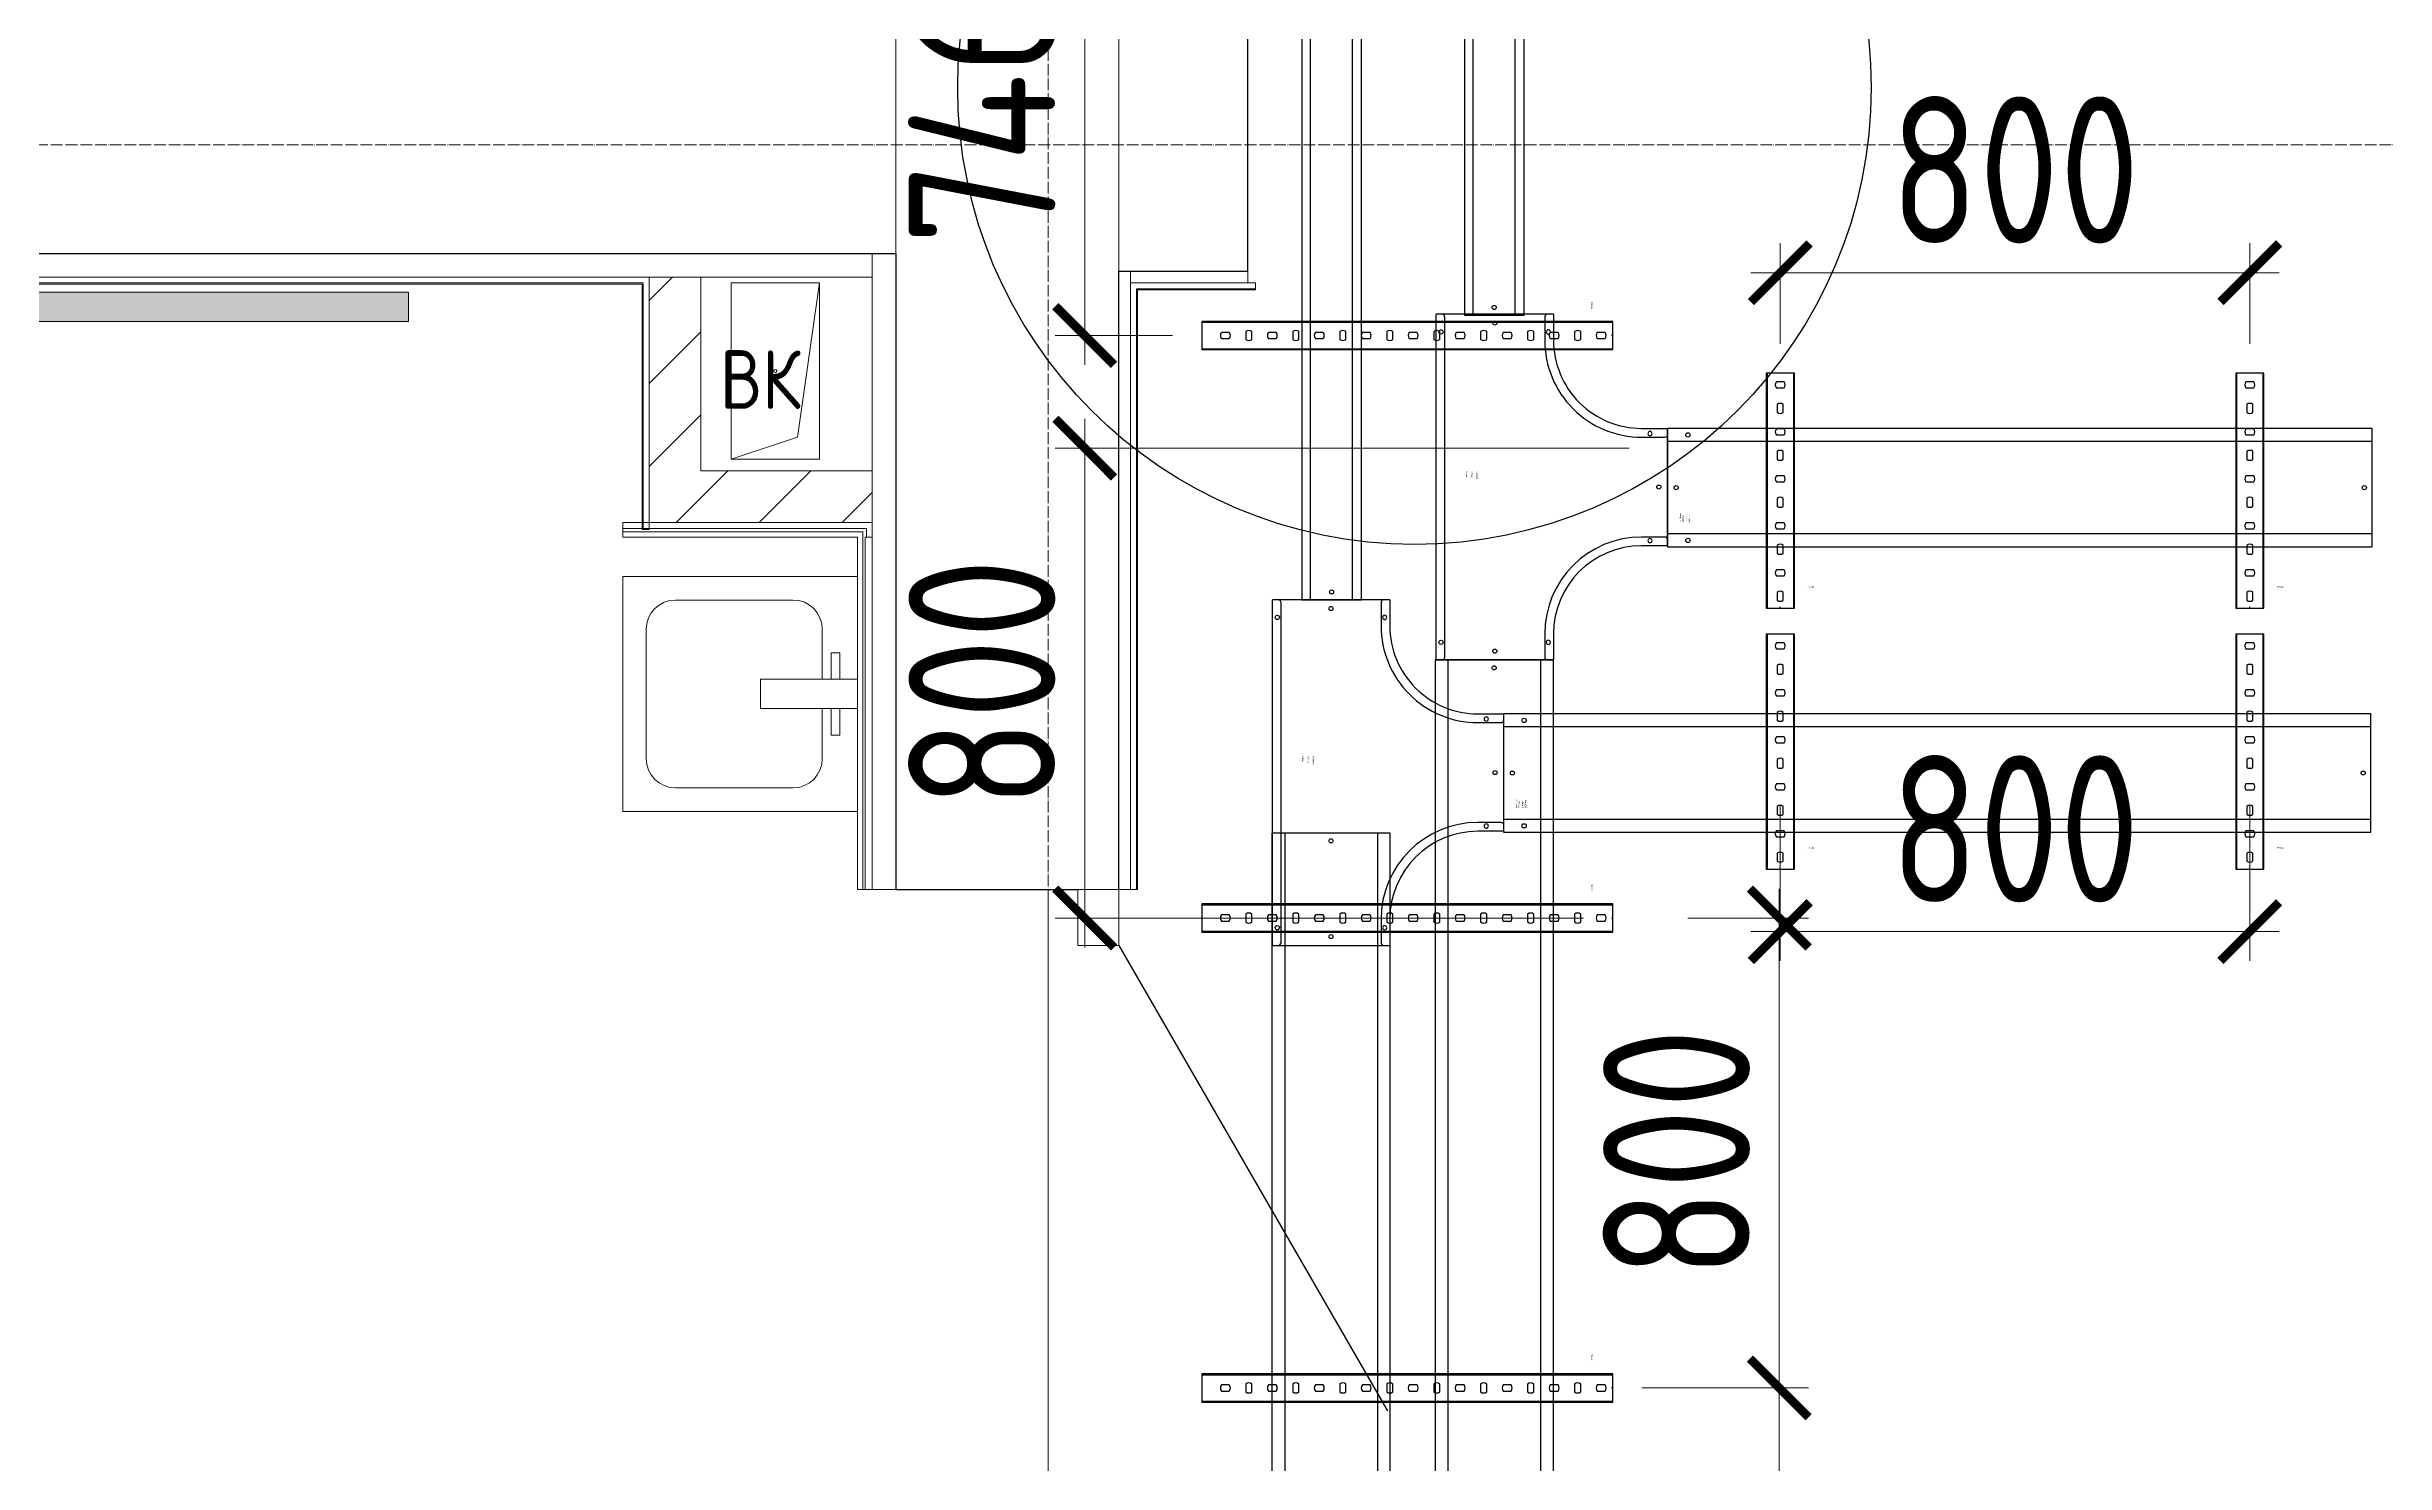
# Model space of a CAD drawing. Header units: millimetres. Extents: x -42533 to 645315, y 3457 to 82611.
# Drawn here: x 278841 to 282823, y 44476 to 46887 of the extents above; entities that cross this region are included whole.
import ezdxf
from ezdxf.enums import TextEntityAlignment as Align

# ---------------------------------------------------------------- set-up
doc = ezdxf.new("R2018")
doc.units = ezdxf.units.MM
doc.linetypes.add('ADSK_Линия сетки', pattern=[25, 20, -2.5, 0, -2.5])
for name, color, linetype in [('00_00_потолок_Панели из стали', 7, 'Continuous'), ('ЭОМ_Лотки авар.', 1, 'Continuous'), ('ЭОМ_Лотки рабочие', 5, 'Continuous')]:
    doc.layers.add(name, color=color, linetype=linetype)
for name, color, linetype, lineweight in [('Аннотация', 7, 'Continuous', 18), ('Двери', 7, 'Continuous', 9), ('Обобщенные модели', 7, 'Continuous', 18), ('Оси', 253, 'Continuous', 9), ('Перекрытие', 7, 'Continuous', 18), ('Сантехника', 7, 'Continuous', 18), ('Стены внутренние', 7, 'Continuous', 18), ('Стены наружные', 7, 'Continuous', 18), ('Стены несущие', 7, 'Continuous', 30), ('Стены отделка', 7, 'Continuous', 30), ('Стены штриховка', 7, 'Continuous', 9), ('ШТРИХОВКА', 252, 'Continuous', 15)]:
    doc.layers.add(name, color=color, linetype=linetype, lineweight=lineweight)
doc.styles.add('GOST Common_4', font='GOST_Common.ttf', dxfattribs={"width": 0.9, "height": 200})
doc.styles.get("Standard").update_dxf_attribs({"font": 'arial.ttf'})
doc.styles.add('М2', font='isocpeur.ttf', dxfattribs={"width": 0.8})
doc.dimstyles.new('М2-100', dxfattribs={"dimtxt": 250, "dimasz": 100, "dimexe": 50, "dimexo": 50, "dimgap": 50, "dimtad": 1, "dimdec": 0, "dimzin": 1, "dimtxsty": 'М2', "dimblk": 'ARCHTICK', "dimcen": 2.5, "dimdle": 50, "dimclre": 256, "dimclrt": 256, "dimadec": 0, "dimazin": 0, "dimtfac": 1, "dimtdec": 0, "dimtix": 1, "dimtmove": 1, "dimatfit": 3, "dimldrblk": 'NONE', "dimfxl": 1, "dimtolj": 1, "dimlwd": 9, "dimlwe": 9, "dimarcsym": 1})
pattern_1 = [(45, (507.34, 158.9), (-70.7107, 70.7107), [])]

# ---------------------------------------------------------------- blocks, each defined once
blk = doc.blocks.new('ТХ 3 этаж')
at = {"lineweight": 0}
h = blk.add_hatch(color=8, dxfattribs=at)
h.dxf.hatch_style = 1
h.paths.add_polyline_path([(6428.6, 20034.6), (6428.6, 19984.6), (5228.6, 19984.6), (5228.6, 20034.6)])
at = {"color": 8, "lineweight": 0}
blk.add_lwpolyline([(6428.6, 20034.6), (6428.6, 19984.6), (5228.6, 19984.6), (5228.6, 20034.6), (6428.6, 20034.6)], dxfattribs=at)
blk = doc.blocks.new('План 3 этажа')
at = {"layer": 'Стены внутренние', "lineweight": 9}
h = blk.add_hatch(dxfattribs=at)
h.set_pattern_fill('FP_4', color=8, style=0, pattern_type=2)
h.set_pattern_definition(pattern_1)
h.paths.add_polyline_path([(-84.657, 19849.037), (-84.657, 20179.037), (-172.657, 20179.037), (-172.657, 19849.037)])
h = blk.add_hatch(dxfattribs=at)
h.set_pattern_fill('FP_4', color=8, style=0, pattern_type=2)
h.set_pattern_definition(pattern_1)
h.paths.add_polyline_path([(-32.657, 19761.037), (207.343, 19761.037), (207.343, 19849.037), (-172.657, 19849.037), (-172.657, 19761.037), (-64.29, 19761.037)])
at = {"layer": 'Двери', "color": 8}
for p, q in [((627.343, 19135.902), (557.343, 19135.902)), ((557.343, 19135.902), (557.343, 19040.902)), ((627.343, 19040.902), (627.343, 19135.902)), ((557.343, 19040.902), (627.343, 19040.902))]:
    blk.add_line(p, q, dxfattribs=at)
at = {"layer": 'Двери', "color": 8, "lineweight": 30}
blk.add_line((627.343, 19040.902), (1084.843, 18248.489), dxfattribs=at)
at = {"layer": 'Обобщенные модели', "color": 8}
for p, q in [((-32.657, 19869.037), (-32.657, 20169.037)), ((-32.657, 20169.037), (117.343, 20169.037)), ((117.343, 20169.037), (-32.657, 20169.037)), ((-32.657, 20169.037), (-32.657, 19869.037)), ((117.343, 20169.037), (79.843, 19906.537)), ((117.343, 20169.037), (117.343, 19869.037)), ((117.343, 19869.037), (117.343, 20169.037)), ((79.843, 19906.537), (-32.657, 19869.037)), ((117.343, 19869.037), (-32.657, 19869.037)), ((-32.657, 19869.037), (117.343, 19869.037))]:
    blk.add_line(p, q, dxfattribs=at)
for start, end in [(0, 180), (120, 180), (180, 0), (240, 345), (15, 90)]:
    blk.add_arc((42.343, 20019.037), 2.5, start, end, dxfattribs=at)
at = {"layer": 'Оси', "color": 8, "linetype": 'ADSK_Линия сетки'}
for p, q in [((506.908, -3523.688), (506.908, 43515.246)), ((-10051.774, 20403.902), (56512.196, 20403.902))]:
    blk.add_line(p, q, dxfattribs=at)
at = {"layer": 'Перекрытие', "color": 8}
blk.add_line((506.908, 17735.902), (506.908, 19135.902), dxfattribs=at)
at = {"layer": 'Сантехника', "color": 8}
for p, q in [((182.343, 19669.037), (-217.657, 19669.037)), ((-217.657, 19669.037), (-217.657, 19269.037)), ((-217.657, 19669.037), (182.343, 19669.037)), ((-217.657, 19269.037), (-217.657, 19669.037)), ((-127.658, 19629.037), (72.343, 19629.037)), ((-177.658, 19359.038), (-177.658, 19579.037)), ((122.343, 19579.037), (122.343, 19494.037)), ((137.343, 19539.037), (152.343, 19539.037)), ((137.343, 19494.037), (137.343, 19539.037)), ((152.343, 19539.037), (152.343, 19494.037)), ((182.343, 19494.037), (17.33, 19494.037)), ((17.33, 19494.037), (17.33, 19444.037)), ((17.33, 19444.037), (182.343, 19444.037)), ((122.343, 19444.037), (122.343, 19359.038)), ((137.343, 19444.037), (137.343, 19399.037)), ((152.343, 19399.037), (152.343, 19444.037)), ((137.343, 19399.037), (152.343, 19399.037)), ((72.343, 19309.038), (-127.658, 19309.038)), ((-217.657, 19269.037), (182.343, 19269.037)), ((182.343, 19269.037), (-217.657, 19269.037))]:
    blk.add_line(p, q, dxfattribs=at)
for centre, start, end in [((-127.658, 19579.037), 90, 180), ((72.343, 19579.037), 0, 90), ((-127.658, 19359.038), 180, 270), ((72.343, 19359.038), 270, 0)]:
    blk.add_arc(centre, 50, start, end, dxfattribs=at)
at = {"layer": 'Стены наружные', "color": 8}
blk.add_line((207.343, 19136.037), (207.343, 19736.037), dxfattribs=at)
at = {"layer": 'Стены несущие', "color": 8}
for p, q in [((847.09, 20189.037), (847.09, 20699.037)), ((-5829.236, 20219.037), (247.343, 20219.037)), ((247.343, 20219.037), (247.343, 19135.902)), ((627.343, 20189.037), (847.09, 20189.037)), ((627.343, 19135.902), (627.343, 20189.037)), ((247.343, 19135.902), (557.343, 19135.902))]:
    blk.add_line(p, q, dxfattribs=at)
at = {"layer": 'Стены отделка', "color": 8, "lineweight": 9}
for p, q in [((207.343, 20219.037), (207.343, 19751.037)), ((207.343, 20179.037), (-5590.44, 20179.037)), ((-5578.44, 20167.037), (-184.657, 20167.037)), ((-184.657, 20167.037), (-184.657, 19749.037)), ((-172.657, 19749.037), (-172.657, 20179.037)), ((-84.657, 19849.037), (-84.657, 20179.037)), ((647.343, 20189.037), (647.343, 20189.037)), ((847.09, 20189.037), (647.343, 20189.037)), ((647.343, 20189.037), (647.343, 19135.902)), ((859.884, 20169.037), (647.343, 20169.037)), ((659.343, 19135.902), (659.343, 20157.037)), ((659.343, 20157.037), (859.884, 20157.037)), ((847.09, 20169.037), (847.09, 20189.037)), ((859.884, 20157.037), (859.884, 20169.037)), ((207.343, 19849.037), (-84.657, 19849.037)), ((207.343, 19761.037), (-217.657, 19761.037)), ((-217.657, 19761.037), (-217.657, 19736.037)), ((-217.657, 19736.037), (182.343, 19736.037)), ((-184.657, 19749.037), (-172.657, 19749.037)), ((182.343, 19736.037), (182.343, 19136.037)), ((195.343, 19736.037), (195.343, 19135.902)), ((182.343, 19136.037), (207.343, 19136.037)), ((195.343, 19135.902), (247.343, 19135.902)), ((627.343, 19135.902), (659.343, 19135.902))]:
    blk.add_line(p, q, dxfattribs=at)
at = {"layer": 'Стены штриховка', "color": 8}
for p, q in [((247.343, 20219.037), (247.343, 20729.037)), ((627.343, 20699.037), (627.343, 20189.037)), ((-5580.44, 20169.037), (-182.657, 20169.037)), ((-182.657, 20169.037), (-182.657, 19749.037)), ((657.343, 19135.902), (657.343, 20159.037)), ((657.343, 20159.037), (859.884, 20159.037)), ((-217.657, 19751.037), (197.343, 19751.037)), ((-217.657, 19745.037), (191.343, 19745.037)), ((191.343, 19745.037), (191.343, 19136.037)), ((207.343, 19736.037), (195.343, 19736.037)), ((197.343, 19751.037), (197.343, 19736.037)), ((207.343, 19135.902), (207.343, 19751.037))]:
    blk.add_line(p, q, dxfattribs=at)
at = {"layer": 'ЭОМ_Лотки рабочие'}
blk.add_blockref('ТХ 3 этаж', (-7010.895, 118.542), dxfattribs=at)
at = {"layer": 'Аннотация', "color": 8, "lineweight": 9, "insert": (-52.119, 20054.582), "char_height": 100, "width": 156.348, "attachment_point": 1, "line_spacing_factor": 1.022766, "style": 'GOST Common_4'}
blk.add_mtext('\\pxt3.6,7.2,10.8,14.4,18,21.6,25.2,28.8,32.4,36,39.6,43.2,46.8,50.4,54,57.6,61.2,64.8,68.4,72,75.6,79.2,82.8,86.4,90,93.6,97.2,100.8,104.4,108,111.6,115.2;{ВК}', dxfattribs=at)
blk = doc.blocks.new('*U1413')
at = {"color": 0, "linetype": 'Continuous', "lineweight": 25}
for p, q in [((-35.8, -17066.3), (-35.8, -5)), ((35.8, -17066.3), (35.8, -5))]:
    blk.add_line(p, q, dxfattribs=at)
blk.add_lwpolyline([(50.8, -17066.3), (50.8, 0), (-50.8, 0), (-50.8, -17066.3)], close=True, dxfattribs=at)
at = {"color": 0, "linetype": 'ByBlock', "lineweight": -2}
blk.add_circle((0, -17053), 3.5, dxfattribs=at)
at = {"color": 0, "flags": 9}
for tag, p in [('АРТИКУЛ', (-59.7, -11.8)), ('НАИМЕНОВАНИЕ', (-59.1, -7)), ('ПРИМЕЧАНИЕ', (-58.8, -17.3))]:
    blk.add_attdef(tag, text='', height=2.5, dxfattribs=at).set_placement(p, align=Align.TOP_LEFT)
at = {"color": 0, "lineweight": 30, "flags": 104}
for tag, p in [('ВЫСОТА', (-59.6, -20.9)), ('ДЛИНА', (-59.5, -36.1)), ('ТОЛЩИНА', (-59, -31)), ('ШИРИНА', (-58.9, -25.1))]:
    blk.add_attdef(tag, text='', height=2.5, dxfattribs=at).set_placement(p, align=Align.TOP_LEFT)
blk = doc.blocks.new('*U1415')
at = {"color": 0, "linetype": 'Continuous', "lineweight": 25}
for p, q in [((-35.8, -16581.9), (-35.8, -5)), ((35.8, -16581.9), (35.8, -5))]:
    blk.add_line(p, q, dxfattribs=at)
blk.add_lwpolyline([(50.8, -16581.9), (50.8, 0), (-50.8, 0), (-50.8, -16581.9)], close=True, dxfattribs=at)
at = {"color": 0, "linetype": 'ByBlock', "lineweight": -2}
blk.add_circle((0, -16568.6), 3.5, dxfattribs=at)
at = {"color": 0, "flags": 9}
for tag, p in [('АРТИКУЛ', (-59.7, -11.8)), ('НАИМЕНОВАНИЕ', (-59.1, -7)), ('ПРИМЕЧАНИЕ', (-58.8, -17.3))]:
    blk.add_attdef(tag, text='', height=2.5, dxfattribs=at).set_placement(p, align=Align.TOP_LEFT)
at = {"color": 0, "lineweight": 30, "flags": 104}
for tag, p in [('ВЫСОТА', (-59.6, -20.9)), ('ДЛИНА', (-59.5, -36.1)), ('ТОЛЩИНА', (-59, -31)), ('ШИРИНА', (-58.9, -25.1))]:
    blk.add_attdef(tag, text='', height=2.5, dxfattribs=at).set_placement(p, align=Align.TOP_LEFT)
blk = doc.blocks.new('*U45')
at = {"color": 0, "linetype": 'ByBlock', "lineweight": -2}
for points in [[(24, -700), (24, 0), (-24, 0), (-24, -700)], [(-22.5, -700), (-22.5, 0)], [(22.5, -700), (22.5, 0)], [(-24, -700), (24, -700)]]:
    blk.add_lwpolyline(points, dxfattribs=at)
at = {"color": 254, "transparency": 33554483}
blk.add_lwpolyline([(0, 0.7), (0, -2.2)], dxfattribs=at)
at = {"color": 0, "linetype": 'ByBlock', "lineweight": -2}
for points in [[(-5.2, -13.3), (-5.2, -26.7, 0.345739), (5.2, -26.7), (5.2, -13.3, 0.345739)], [(-6.7, -54.8, 0.345739), (-6.7, -65.2), (6.7, -65.2, 0.345739), (6.7, -54.8)], [(-5.2, -93.3), (-5.2, -106.7, 0.345739), (5.2, -106.7), (5.2, -93.3, 0.345739)], [(-6.7, -134.8, 0.345739), (-6.7, -145.2), (6.7, -145.2, 0.345739), (6.7, -134.8)], [(-5.2, -173.3), (-5.2, -186.7, 0.345739), (5.2, -186.7), (5.2, -173.3, 0.345739)], [(-6.7, -214.8, 0.345739), (-6.7, -225.2), (6.7, -225.2, 0.345739), (6.7, -214.8)], [(-5.2, -253.3), (-5.2, -266.7, 0.345739), (5.2, -266.7), (5.2, -253.3, 0.345739)], [(-6.7, -294.8, 0.345739), (-6.7, -305.2), (6.7, -305.2, 0.345739), (6.7, -294.8)], [(-5.2, -333.3), (-5.2, -346.7, 0.345739), (5.2, -346.7), (5.2, -333.3, 0.345739)], [(-6.7, -374.8, 0.345739), (-6.7, -385.2), (6.7, -385.2, 0.345739), (6.7, -374.8)], [(-5.2, -413.3), (-5.2, -426.7, 0.345739), (5.2, -426.7), (5.2, -413.3, 0.345739)], [(-6.7, -454.8, 0.345739), (-6.7, -465.2), (6.7, -465.2, 0.345739), (6.7, -454.8)], [(-5.2, -493.3), (-5.2, -506.7, 0.345739), (5.2, -506.7), (5.2, -493.3, 0.345739)], [(-6.7, -534.8, 0.345739), (-6.7, -545.2), (6.7, -545.2, 0.345739), (6.7, -534.8)], [(-5.2, -573.3), (-5.2, -586.7, 0.345739), (5.2, -586.7), (5.2, -573.3, 0.345739)], [(-6.7, -614.8, 0.345739), (-6.7, -625.2), (6.7, -625.2, 0.345739), (6.7, -614.8)], [(-5.2, -653.3), (-5.2, -666.7, 0.345739), (5.2, -666.7), (5.2, -653.3, 0.345739)]]:
    blk.add_lwpolyline(points, format="xyb", close=True, dxfattribs=at)
at = {"flags": 9}
for tag, p in [('АРТИКУЛ', (-58.9, -24.5)), ('ПРИМЕЧАНИЕ', (-58.3, -30.8)), ('НАИМЕНОВАНИЕ', (-58.2, -19.4))]:
    blk.add_attdef(tag, p, '', height=2.5, dxfattribs=at)
at = {"lineweight": 30, "flags": 104}
blk.add_attdef('ДЛИНА', text='', height=2.5, dxfattribs=at).set_placement((-57.7, -34.6), align=Align.TOP_LEFT)
blk = doc.blocks.new('_ArchTick')
at = {"color": 0, "linetype": 'ByBlock', "lineweight": 70, "const_width": 0.15}
blk.add_lwpolyline([(-0.5, -0.5), (0.5, 0.5)], dxfattribs=at)
blk = doc.blocks.new('*D1725')
at = {"layer": '00_00_потолок_Панели из стали', "color": 0, "lineweight": 9, "transparency": 16777216}
blk.add_line((280608.4, 47191.5), (280608.4, 46345.9), dxfattribs=at)
at = {"layer": '00_00_потолок_Панели из стали', "lineweight": 9, "transparency": 16777216}
for p, q in [((280758, 47141.5), (280558.4, 47141.5)), ((280758, 46395.9), (280558.4, 46395.9))]:
    blk.add_line(p, q, dxfattribs=at)
at = {"layer": 'Defpoints', "color": 0, "transparency": 16777216}
for p in [(280808, 47141.5), (280608.4, 46395.9), (280808, 46395.9)]:
    blk.add_point(p, dxfattribs=at)
at = {"layer": '00_00_потолок_Панели из стали', "color": 0, "lineweight": 9, "transparency": 16777216, "xscale": 100, "yscale": 100, "zscale": 100}
for p, rotation in [((280608.4, 47141.5), 90), ((280608.4, 46395.9), 270)]:
    blk.add_blockref('_ArchTick', p, dxfattribs=dict(at, rotation=rotation))
at = {"layer": '00_00_потолок_Панели из стали', "transparency": 16777216, "insert": (280433.4, 46768.7), "char_height": 250, "attachment_point": 5, "rotation": 90, "style": 'М2'}
blk.add_mtext('\\A1;746', dxfattribs=at)
blk = doc.blocks.new('_None')
blk = doc.blocks.new('*D1726')
at = {"layer": '00_00_потолок_Панели из стали', "color": 0, "lineweight": 9, "transparency": 16777216}
blk.add_line((280608.4, 46254.1), (280608.4, 45353.9), dxfattribs=at)
at = {"layer": '00_00_потолок_Панели из стали', "lineweight": 9, "transparency": 16777216}
for p, q in [((281535.7, 46204.1), (280558.4, 46204.1)), ((281458, 45403.9), (280558.4, 45403.9))]:
    blk.add_line(p, q, dxfattribs=at)
at = {"layer": 'Defpoints', "color": 0, "transparency": 16777216}
for p in [(281585.7, 46204.1), (280608.4, 45403.9), (281508, 45403.9)]:
    blk.add_point(p, dxfattribs=at)
at = {"layer": '00_00_потолок_Панели из стали', "color": 0, "lineweight": 9, "transparency": 16777216, "xscale": 100, "yscale": 100, "zscale": 100}
for p, rotation in [((280608.4, 46204.1), 90), ((280608.4, 45403.9), 270)]:
    blk.add_blockref('_ArchTick', p, dxfattribs=dict(at, rotation=rotation))
at = {"layer": '00_00_потолок_Панели из стали', "transparency": 16777216, "insert": (280433.4, 45804), "char_height": 250, "attachment_point": 5, "rotation": 90, "style": 'М2'}
blk.add_mtext('\\A1;800', dxfattribs=at)
blk = doc.blocks.new('*D1727')
at = {"layer": '00_00_потолок_Панели из стали', "color": 0, "lineweight": 9, "transparency": 16777216}
blk.add_line((281791.4, 45453.9), (281791.4, 44553.7), dxfattribs=at)
at = {"layer": '00_00_потолок_Панели из стали', "lineweight": 9, "transparency": 16777216}
for p, q in [((281635.7, 45403.9), (281841.4, 45403.9)), ((281558, 44603.7), (281841.4, 44603.7))]:
    blk.add_line(p, q, dxfattribs=at)
at = {"layer": 'Defpoints', "color": 0, "transparency": 16777216}
for p in [(281585.7, 45403.9), (281508, 44603.7), (281791.4, 44603.7)]:
    blk.add_point(p, dxfattribs=at)
at = {"layer": '00_00_потолок_Панели из стали', "color": 0, "lineweight": 9, "transparency": 16777216, "xscale": 100, "yscale": 100, "zscale": 100}
for p, rotation in [((281791.4, 45403.9), 90), ((281791.4, 44603.7), 270)]:
    blk.add_blockref('_ArchTick', p, dxfattribs=dict(at, rotation=rotation))
at = {"layer": '00_00_потолок_Панели из стали', "transparency": 16777216, "insert": (281616.4, 45003.8), "char_height": 250, "attachment_point": 5, "rotation": 90, "style": 'М2'}
blk.add_mtext('\\A1;800', dxfattribs=at)
blk = doc.blocks.new('*D1748')
at = {"layer": '00_00_потолок_Панели из стали', "color": 0, "lineweight": 9, "transparency": 16777216}
blk.add_line((281791.4, 44653.7), (281791.4, 43753.5), dxfattribs=at)
at = {"layer": '00_00_потолок_Панели из стали', "lineweight": 9, "transparency": 16777216}
for p, q in [((281635.7, 44603.7), (281841.4, 44603.7)), ((281558, 43803.5), (281841.4, 43803.5))]:
    blk.add_line(p, q, dxfattribs=at)
at = {"layer": 'Defpoints', "color": 0, "transparency": 16777216}
for p in [(281585.7, 44603.7), (281508, 43803.5), (281791.4, 43803.5)]:
    blk.add_point(p, dxfattribs=at)
at = {"layer": '00_00_потолок_Панели из стали', "color": 0, "lineweight": 9, "transparency": 16777216, "xscale": 100, "yscale": 100, "zscale": 100}
for p, rotation in [((281791.4, 44603.7), 90), ((281791.4, 43803.5), 270)]:
    blk.add_blockref('_ArchTick', p, dxfattribs=dict(at, rotation=rotation))
at = {"layer": '00_00_потолок_Панели из стали', "transparency": 16777216, "insert": (281616.4, 44203.6), "char_height": 250, "attachment_point": 5, "rotation": 90, "style": 'М2'}
blk.add_mtext('\\A1;800', dxfattribs=at)
blk = doc.blocks.new('*U43')
at = {"color": 0, "linetype": 'ByBlock', "lineweight": -2}
for p, q in [((-100, 250), (-100, 294.3)), ((100, 294.3), (-100, 294.3)), ((-85, 250), (-85, 289.3)), ((85, 289.3), (85, 250)), ((100, 294.3), (100, 250)), ((-294.3, 100), (-250, 100)), ((-294.3, 100), (-294.3, -100)), ((-289.3, 85), (-250, 85)), ((250, 100), (294.3, 100)), ((250, 85), (289.3, 85)), ((294.3, -100), (294.3, 100)), ((294.3, -100), (-294.3, -100)), ((289.3, -85), (-289.3, -85))]:
    blk.add_line(p, q, dxfattribs=at)
for centre, radius in [((0, 279.3), 3.5), ((-279.3, 0), 3.5), ((279.3, 0), 3.5), ((-264.3, -91.6), 3.65), ((264.3, -91.6), 3.65)]:
    blk.add_circle(centre, radius, dxfattribs=at)
for centre, radius, start, end in [((-90, 289.3), 5, 0, 90), ((90, 289.3), 5, 90, 180), ((-250, 250), 150, 270, 0), ((-250, 250), 165, 270, 0), ((-91.2, 264.3), 3.65, 0, 180), ((-91.2, 264.3), 3.65, 180, 0), ((250, 250), 165, 180, 270), ((91.2, 264.3), 3.65, 90, 180), ((91.2, 264.3), 3.65, 180, 90), ((250, 250), 150, 180, 270), ((-289.3, 90), 5, 180, 270), ((-264.3, 91.2), 3.65, 270, 180), ((-264.3, 91.2), 3.65, 180, 270), ((264.3, 91.2), 3.65, 90, 270), ((264.3, 91.2), 3.65, 270, 90), ((289.3, 90), 5, 270, 0), ((-289.3, -90), 5, 90, 180), ((289.3, -90), 5, 0, 90)]:
    blk.add_arc(centre, radius, start, end, dxfattribs=at)
at = {"color": 0, "linetype": 'ByBlock', "lineweight": -2, "flags": 9}
for tag, p in [('АРТИКУЛ', (-27.9, -18.7)), ('НАИМЕНОВАНИЕ', (-28.1, -14.7)), ('ПРИМЕЧАНИЕ', (-27.4, -22.9))]:
    blk.add_attdef(tag, p, '', height=2.5, dxfattribs=at)
at = {"color": 0, "linetype": 'ByBlock', "lineweight": -2, "flags": 104}
for tag, p in [('ВЫСОТА', (-27.4, -28.8)), ('ШИРИНА', (-27.4, -37.5)), ('ТОЛЩИНА', (-27.7, -46.8))]:
    blk.add_attdef(tag, text='', height=2.5, dxfattribs=at).set_placement(p, align=Align.TOP_LEFT)
blk = doc.blocks.new('*U175')
at = {"color": 0, "linetype": 'ByBlock', "lineweight": -2}
for points in [[(24, -400), (24, 0), (-24, 0), (-24, -400)], [(-22.5, -400), (-22.5, 0)], [(22.5, -400), (22.5, 0)], [(-24, -400), (24, -400)]]:
    blk.add_lwpolyline(points, dxfattribs=at)
at = {"color": 254, "transparency": 33554483}
blk.add_lwpolyline([(0, 0.7), (0, -2.2)], dxfattribs=at)
at = {"color": 0, "linetype": 'ByBlock', "lineweight": -2}
for points in [[(-5.2, -13.3), (-5.2, -26.7, 0.345739), (5.2, -26.7), (5.2, -13.3, 0.345739)], [(-6.7, -54.8, 0.345739), (-6.7, -65.2), (6.7, -65.2, 0.345739), (6.7, -54.8)], [(-5.2, -93.3), (-5.2, -106.7, 0.345739), (5.2, -106.7), (5.2, -93.3, 0.345739)], [(-6.7, -134.8, 0.345739), (-6.7, -145.2), (6.7, -145.2, 0.345739), (6.7, -134.8)], [(-5.2, -173.3), (-5.2, -186.7, 0.345739), (5.2, -186.7), (5.2, -173.3, 0.345739)], [(-6.7, -214.8, 0.345739), (-6.7, -225.2), (6.7, -225.2, 0.345739), (6.7, -214.8)], [(-5.2, -253.3), (-5.2, -266.7, 0.345739), (5.2, -266.7), (5.2, -253.3, 0.345739)], [(-6.7, -294.8, 0.345739), (-6.7, -305.2), (6.7, -305.2, 0.345739), (6.7, -294.8)], [(-5.2, -333.3), (-5.2, -346.7, 0.345739), (5.2, -346.7), (5.2, -333.3, 0.345739)], [(-6.7, -374.8, 0.345739), (-6.7, -385.2), (6.7, -385.2, 0.345739), (6.7, -374.8)]]:
    blk.add_lwpolyline(points, format="xyb", close=True, dxfattribs=at)
at = {"flags": 9}
for tag, p in [('АРТИКУЛ', (-58.9, -24.5)), ('ПРИМЕЧАНИЕ', (-58.3, -30.8)), ('НАИМЕНОВАНИЕ', (-58.2, -19.4))]:
    blk.add_attdef(tag, p, '', height=2.5, dxfattribs=at)
at = {"lineweight": 30, "flags": 104}
blk.add_attdef('ДЛИНА', text='', height=2.5, dxfattribs=at).set_placement((-57.7, -34.6), align=Align.TOP_LEFT)
blk = doc.blocks.new('*U1166')
at = {"color": 0, "linetype": 'Continuous', "lineweight": 25}
for p, q in [((-78.8, -8810.2), (-78.8, 0)), ((78.8, -8810.2), (78.8, 0))]:
    blk.add_line(p, q, dxfattribs=at)
blk.add_lwpolyline([(100.8, -8810.2), (100.8, 0), (-100.8, 0), (-100.8, -8810.2)], close=True, dxfattribs=at)
at = {"color": 0, "linetype": 'ByBlock', "lineweight": -2}
blk.add_circle((0, -8796.9), 3.5, dxfattribs=at)
at = {"color": 0, "flags": 9}
for tag, p in [('АРТИКУЛ', (-59.7, -11.8)), ('НАИМЕНОВАНИЕ', (-59.1, -7)), ('ПРИМЕЧАНИЕ', (-58.8, -17.3))]:
    blk.add_attdef(tag, text='', height=2.5, dxfattribs=at).set_placement(p, align=Align.TOP_LEFT)
at = {"color": 0, "lineweight": 30, "flags": 104}
for tag, p in [('ВЫСОТА', (-59.6, -20.9)), ('ДЛИНА', (-59.5, -36.1)), ('ТОЛЩИНА', (-59, -31)), ('ШИРИНА', (-58.9, -25.1))]:
    blk.add_attdef(tag, text='', height=2.5, dxfattribs=at).set_placement(p, align=Align.TOP_LEFT)
blk = doc.blocks.new('*U1171')
at = {"color": 0, "linetype": 'Continuous', "lineweight": 25}
for p, q in [((-78.8, -8810.2), (-78.8, 0)), ((78.8, -8810.2), (78.8, 0))]:
    blk.add_line(p, q, dxfattribs=at)
blk.add_lwpolyline([(100.8, -8810.2), (100.8, 0), (-100.8, 0), (-100.8, -8810.2)], close=True, dxfattribs=at)
at = {"color": 0, "linetype": 'ByBlock', "lineweight": -2}
blk.add_circle((0, -8796.9), 3.5, dxfattribs=at)
at = {"color": 0, "flags": 9}
for tag, p in [('АРТИКУЛ', (-59.7, -11.8)), ('НАИМЕНОВАНИЕ', (-59.1, -7)), ('ПРИМЕЧАНИЕ', (-58.8, -17.3))]:
    blk.add_attdef(tag, text='', height=2.5, dxfattribs=at).set_placement(p, align=Align.TOP_LEFT)
at = {"color": 0, "lineweight": 30, "flags": 104}
for tag, p in [('ВЫСОТА', (-59.6, -20.9)), ('ДЛИНА', (-59.5, -36.1)), ('ТОЛЩИНА', (-59, -31)), ('ШИРИНА', (-58.9, -25.1))]:
    blk.add_attdef(tag, text='', height=2.5, dxfattribs=at).set_placement(p, align=Align.TOP_LEFT)
blk = doc.blocks.new('*U1210')
at = {"color": 0, "linetype": 'Continuous', "lineweight": 25}
for p, q in [((-78.8, -1477.2), (-78.8, 0)), ((78.8, -1477.2), (78.8, 0))]:
    blk.add_line(p, q, dxfattribs=at)
blk.add_lwpolyline([(100.8, -1477.2), (100.8, 0), (-100.8, 0), (-100.8, -1477.2)], close=True, dxfattribs=at)
for centre, radius in [((-89.8, -35), 3.65), ((0, -15), 3.5), ((89.8, -35), 3.65)]:
    blk.add_circle(centre, radius, dxfattribs=at)
at = {"color": 0, "linetype": 'ByBlock', "lineweight": -2}
for centre in [(0, -15), (0, -1463.9)]:
    blk.add_circle(centre, 3.5, dxfattribs=at)
at = {"color": 0, "flags": 9}
for tag, p in [('АРТИКУЛ', (-59.7, -11.8)), ('НАИМЕНОВАНИЕ', (-59.1, -7)), ('ПРИМЕЧАНИЕ', (-58.8, -17.3))]:
    blk.add_attdef(tag, text='', height=2.5, dxfattribs=at).set_placement(p, align=Align.TOP_LEFT)
at = {"color": 0, "lineweight": 30, "flags": 104}
for tag, p in [('ВЫСОТА', (-59.6, -20.9)), ('ДЛИНА', (-59.5, -36.1)), ('ТОЛЩИНА', (-59, -31)), ('ШИРИНА', (-58.9, -25.1))]:
    blk.add_attdef(tag, text='', height=2.5, dxfattribs=at).set_placement(p, align=Align.TOP_LEFT)
blk = doc.blocks.new('*U1212')
at = {"color": 0, "linetype": 'Continuous', "lineweight": 25}
for p, q in [((-78.8, -1200.3), (-78.8, 0)), ((78.8, -1200.3), (78.8, 0))]:
    blk.add_line(p, q, dxfattribs=at)
blk.add_lwpolyline([(100.8, -1200.3), (100.8, 0), (-100.8, 0), (-100.8, -1200.3)], close=True, dxfattribs=at)
for centre, radius in [((-89.8, -35), 3.65), ((0, -15), 3.5), ((89.8, -35), 3.65)]:
    blk.add_circle(centre, radius, dxfattribs=at)
at = {"color": 0, "linetype": 'ByBlock', "lineweight": -2}
for centre in [(0, -15), (0, -1187)]:
    blk.add_circle(centre, 3.5, dxfattribs=at)
at = {"color": 0, "flags": 9}
for tag, p in [('АРТИКУЛ', (-59.7, -11.8)), ('НАИМЕНОВАНИЕ', (-59.1, -7)), ('ПРИМЕЧАНИЕ', (-58.8, -17.3))]:
    blk.add_attdef(tag, text='', height=2.5, dxfattribs=at).set_placement(p, align=Align.TOP_LEFT)
at = {"color": 0, "lineweight": 30, "flags": 104}
for tag, p in [('ВЫСОТА', (-59.6, -20.9)), ('ДЛИНА', (-59.5, -36.1)), ('ТОЛЩИНА', (-59, -31)), ('ШИРИНА', (-58.9, -25.1))]:
    blk.add_attdef(tag, text='', height=2.5, dxfattribs=at).set_placement(p, align=Align.TOP_LEFT)
blk = doc.blocks.new('*D1804')
at = {"layer": '00_00_потолок_Панели из стали', "lineweight": 9, "transparency": 16777216}
for p, q in [((281793.1, 46381.8), (281793.1, 46552.8)), ((282592.7, 46381.8), (282592.7, 46552.8))]:
    blk.add_line(p, q, dxfattribs=at)
at = {"layer": '00_00_потолок_Панели из стали', "color": 0, "lineweight": 9, "transparency": 16777216}
blk.add_line((281743.1, 46502.8), (282642.7, 46502.8), dxfattribs=at)
at = {"layer": 'Defpoints', "color": 0, "transparency": 16777216}
for p in [(282592.7, 46502.8), (281793.1, 46331.8), (282592.7, 46331.8)]:
    blk.add_point(p, dxfattribs=at)
at = {"layer": '00_00_потолок_Панели из стали', "color": 0, "lineweight": 9, "transparency": 16777216, "xscale": 100, "yscale": 100, "zscale": 100, "rotation": 180}
blk.add_blockref('_ArchTick', (281793.1, 46502.8), dxfattribs=at)
at = {"layer": '00_00_потолок_Панели из стали', "color": 0, "lineweight": 9, "transparency": 16777216, "xscale": 100, "yscale": 100, "zscale": 100}
blk.add_blockref('_ArchTick', (282592.7, 46502.8), dxfattribs=at)
at = {"layer": '00_00_потолок_Панели из стали', "transparency": 16777216, "insert": (282192.9, 46677.8), "char_height": 250, "attachment_point": 5, "style": 'М2'}
blk.add_mtext('\\A1;800', dxfattribs=at)
blk = doc.blocks.new('*D1783')
at = {"layer": '00_00_потолок_Панели из стали', "lineweight": 9, "transparency": 16777216}
for p, q in [((281793.1, 45596.6), (281793.1, 45330.8)), ((282592.7, 45596.6), (282592.7, 45330.8))]:
    blk.add_line(p, q, dxfattribs=at)
at = {"layer": '00_00_потолок_Панели из стали', "color": 0, "lineweight": 9, "transparency": 16777216}
blk.add_line((281743.1, 45380.8), (282642.7, 45380.8), dxfattribs=at)
at = {"layer": 'Defpoints', "color": 0, "transparency": 16777216}
for p in [(281793.1, 45646.6), (282592.7, 45646.6), (282592.7, 45380.8)]:
    blk.add_point(p, dxfattribs=at)
at = {"layer": '00_00_потолок_Панели из стали', "color": 0, "lineweight": 9, "transparency": 16777216, "xscale": 100, "yscale": 100, "zscale": 100, "rotation": 180}
blk.add_blockref('_ArchTick', (281793.1, 45380.8), dxfattribs=at)
at = {"layer": '00_00_потолок_Панели из стали', "color": 0, "lineweight": 9, "transparency": 16777216, "xscale": 100, "yscale": 100, "zscale": 100}
blk.add_blockref('_ArchTick', (282592.7, 45380.8), dxfattribs=at)
at = {"layer": '00_00_потолок_Панели из стали', "transparency": 16777216, "insert": (282192.9, 45555.8), "char_height": 250, "attachment_point": 5, "style": 'М2'}
blk.add_mtext('\\A1;800', dxfattribs=at)

msp = doc.modelspace()

# ---------------------------------------------------------------- linework, layer by layer
at = {"layer": 'ЭОМ_Лотки рабочие', "color": 7, "lineweight": 30}
msp.add_circle((281170.1, 46818.1), 777.9, dxfattribs=at)

# ---------------------------------------------------------------- block references
at = {"layer": 'ШТРИХОВКА'}
msp.add_blockref('План 3 этажа', (280039.2, 26316.4), dxfattribs=at)
at = {"layer": 'ЭОМ_Лотки авар.', "color": 1}
msp.add_blockref('*U1415', (281305.9, 63012.2), dxfattribs=at)
ref = msp.add_blockref('*U43', (281306.9, 46137.7), dxfattribs=dict(at, rotation=270))
lines = msp.add_mtext('h=80 мм', dxfattribs={"layer": '0', "color": 0, "linetype": 'ByBlock', "lineweight": -2, "insert": (281278.1, 46165), "char_height": 2.5, "attachment_point": 1, "rotation": 270})
ref.add_attrib('ВЫСОТА', '', (281278.1, 46165), dxfattribs={"flags": 2}).embed_mtext(lines)
lines = msp.add_mtext('200 мм', dxfattribs={"layer": '0', "color": 0, "linetype": 'ByBlock', "lineweight": -2, "insert": (281269.4, 46165), "char_height": 2.5, "attachment_point": 1, "rotation": 270})
ref.add_attrib('ШИРИНА', '', (281269.4, 46165), dxfattribs={"flags": 2}).embed_mtext(lines)
lines = msp.add_mtext('0,8 мм', dxfattribs={"layer": '0', "color": 0, "linetype": 'ByBlock', "lineweight": -2, "insert": (281260.1, 46165.4), "char_height": 2.5, "attachment_point": 1, "rotation": 270})
ref.add_attrib('ТОЛЩИНА', '', (281260.1, 46165.4), dxfattribs={"flags": 2}).embed_mtext(lines)
ref = msp.add_blockref('*U1212', (281600.8, 46136.8), dxfattribs=dict(at, rotation=89.99999999999999))
lines = msp.add_mtext('3000 мм', dxfattribs={"layer": '0', "color": 0, "insert": (281636.8, 46077.2), "char_height": 2.5, "attachment_point": 1, "rotation": 90})
ref.add_attrib('ДЛИНА', '', (281636.8, 46077.2)).embed_mtext(lines)
lines = msp.add_mtext('1,0 мм', dxfattribs={"layer": '0', "color": 0, "insert": (281631.8, 46077.8), "char_height": 2.5, "attachment_point": 1, "rotation": 90})
ref.add_attrib('ТОЛЩИНА', '', (281631.8, 46077.8)).embed_mtext(lines)
lines = msp.add_mtext('h=100 мм', dxfattribs={"layer": '0', "color": 0, "insert": (281621.7, 46077.2), "char_height": 2.5, "attachment_point": 1, "rotation": 90})
ref.add_attrib('ВЫСОТА', '', (281621.7, 46077.2)).embed_mtext(lines)
lines = msp.add_mtext('200 мм', dxfattribs={"layer": '0', "color": 0, "insert": (281625.9, 46077.8), "char_height": 2.5, "attachment_point": 1, "rotation": 90})
ref.add_attrib('ШИРИНА', '', (281625.9, 46077.8)).embed_mtext(lines)
at = {"layer": 'ЭОМ_Лотки авар.', "color": 1, "rotation": 180}
msp.add_blockref('*U1166', (281305.9, 37033.1), dxfattribs=at)
at = {"layer": 'ЭОМ_Лотки рабочие'}
msp.add_blockref('*U1413', (281028.9, 63012.2), dxfattribs=at)
ref = msp.add_blockref('*U45', (281508, 46395.9), dxfattribs=dict(at, rotation=270))
lines = msp.add_mtext('700 мм', dxfattribs={"layer": '0', "insert": (281473.4, 46453.6), "char_height": 2.5, "attachment_point": 1, "rotation": 270})
ref.add_attrib('ДЛИНА', '', (281473.4, 46453.6), dxfattribs={"flags": 2}).embed_mtext(lines)
ref = msp.add_blockref('*U175', (281793.1, 45931.8), dxfattribs=dict(at, rotation=180))
lines = msp.add_mtext('400 мм', dxfattribs={"layer": '0', "insert": (281850.9, 45966.3), "char_height": 2.5, "attachment_point": 1, "rotation": 180})
ref.add_attrib('ДЛИНА', '', (281850.9, 45966.3)).embed_mtext(lines)
ref = msp.add_blockref('*U175', (282592.7, 45931.8), dxfattribs=dict(at, rotation=180))
lines = msp.add_mtext('400 мм', dxfattribs={"layer": '0', "insert": (282650.4, 45966.3), "char_height": 2.5, "attachment_point": 1, "rotation": 180})
ref.add_attrib('ДЛИНА', '', (282650.4, 45966.3)).embed_mtext(lines)
ref = msp.add_blockref('*U43', (281028.1, 45651.6), dxfattribs=dict(at, rotation=270))
lines = msp.add_mtext('h=80 мм', dxfattribs={"layer": '0', "color": 0, "linetype": 'ByBlock', "lineweight": -2, "insert": (280999.3, 45678.9), "char_height": 2.5, "attachment_point": 1, "rotation": 270})
ref.add_attrib('ВЫСОТА', '', (280999.3, 45678.9), dxfattribs={"flags": 2}).embed_mtext(lines)
lines = msp.add_mtext('200 мм', dxfattribs={"layer": '0', "color": 0, "linetype": 'ByBlock', "lineweight": -2, "insert": (280990.5, 45678.9), "char_height": 2.5, "attachment_point": 1, "rotation": 270})
ref.add_attrib('ШИРИНА', '', (280990.5, 45678.9), dxfattribs={"flags": 2}).embed_mtext(lines)
lines = msp.add_mtext('0,8 мм', dxfattribs={"layer": '0', "color": 0, "linetype": 'ByBlock', "lineweight": -2, "insert": (280981.2, 45679.3), "char_height": 2.5, "attachment_point": 1, "rotation": 270})
ref.add_attrib('ТОЛЩИНА', '', (280981.2, 45679.3), dxfattribs={"flags": 2}).embed_mtext(lines)
ref = msp.add_blockref('*U175', (281793.1, 45487.4), dxfattribs=dict(at, rotation=180))
lines = msp.add_mtext('400 мм', dxfattribs={"layer": '0', "insert": (281850.9, 45522), "char_height": 2.5, "attachment_point": 1, "rotation": 180})
ref.add_attrib('ДЛИНА', '', (281850.9, 45522)).embed_mtext(lines)
ref = msp.add_blockref('*U175', (282592.7, 45487.4), dxfattribs=dict(at, rotation=180))
lines = msp.add_mtext('400 мм', dxfattribs={"layer": '0', "insert": (282650.4, 45522), "char_height": 2.5, "attachment_point": 1, "rotation": 180})
ref.add_attrib('ДЛИНА', '', (282650.4, 45522)).embed_mtext(lines)
ref = msp.add_blockref('*U1210', (281321.9, 45650.7), dxfattribs=dict(at, rotation=89.99999999999999))
lines = msp.add_mtext('3000 мм', dxfattribs={"layer": '0', "color": 0, "insert": (281358, 45591.1), "char_height": 2.5, "attachment_point": 1, "rotation": 90})
ref.add_attrib('ДЛИНА', '', (281358, 45591.1)).embed_mtext(lines)
lines = msp.add_mtext('1,0 мм', dxfattribs={"layer": '0', "color": 0, "insert": (281352.9, 45591.7), "char_height": 2.5, "attachment_point": 1, "rotation": 90})
ref.add_attrib('ТОЛЩИНА', '', (281352.9, 45591.7)).embed_mtext(lines)
lines = msp.add_mtext('h=100 мм', dxfattribs={"layer": '0', "color": 0, "insert": (281342.8, 45591.1), "char_height": 2.5, "attachment_point": 1, "rotation": 90})
ref.add_attrib('ВЫСОТА', '', (281342.8, 45591.1)).embed_mtext(lines)
lines = msp.add_mtext('200 мм', dxfattribs={"layer": '0', "color": 0, "insert": (281347, 45591.7), "char_height": 2.5, "attachment_point": 1, "rotation": 90})
ref.add_attrib('ШИРИНА', '', (281347, 45591.7)).embed_mtext(lines)
at = {"layer": 'ЭОМ_Лотки рабочие', "rotation": 180}
msp.add_blockref('*U1171', (281028.1, 36738.5), dxfattribs=at)
at = {"layer": 'ЭОМ_Лотки рабочие'}
ref = msp.add_blockref('*U45', (281508, 45403.9), dxfattribs=dict(at, rotation=270))
lines = msp.add_mtext('700 мм', dxfattribs={"layer": '0', "insert": (281473.4, 45461.6), "char_height": 2.5, "attachment_point": 1, "rotation": 270})
ref.add_attrib('ДЛИНА', '', (281473.4, 45461.6), dxfattribs={"flags": 2}).embed_mtext(lines)
ref = msp.add_blockref('*U45', (281508, 44603.7), dxfattribs=dict(at, rotation=270))
lines = msp.add_mtext('700 мм', dxfattribs={"layer": '0', "insert": (281473.4, 44661.4), "char_height": 2.5, "attachment_point": 1, "rotation": 270})
ref.add_attrib('ДЛИНА', '', (281473.4, 44661.4), dxfattribs={"flags": 2}).embed_mtext(lines)

# ---------------------------------------------------------------- dimensions: what is measured, and where the dimension line sits
at = {"layer": '00_00_потолок_Панели из стали'}
for base, p1, p2, picture, middle in [((280608.4, 46395.9), (280808, 47141.5), (280808, 46395.9), '*D1725', (280433.4, 46768.7)), ((280608.4, 45403.9), (281585.7, 46204.1), (281508, 45403.9), '*D1726', (280433.4, 45804)), ((281791.4, 44603.7), (281585.7, 45403.9), (281508, 44603.7), '*D1727', (281616.4, 45003.8)), ((281791.4, 43803.5), (281585.7, 44603.7), (281508, 43803.5), '*D1748', (281616.4, 44203.6))]:
    dim = msp.add_linear_dim(base=base, p1=p1, p2=p2, angle=90, dimstyle='М2-100', dxfattribs=at)
    dim.commit()
    dim.dimension.update_dxf_attribs({"geometry": picture, "text_midpoint": middle})
for base, p1, p2, picture, middle in [((282592.7, 46502.8), (281793.1, 46331.8), (282592.7, 46331.8), '*D1804', (282192.9, 46677.8)), ((282592.7, 45380.8), (281793.1, 45646.6), (282592.7, 45646.6), '*D1783', (282192.9, 45555.8))]:
    dim = msp.add_linear_dim(base=base, p1=p1, p2=p2, dimstyle='М2-100', dxfattribs=at)
    dim.commit()
    dim.dimension.update_dxf_attribs({"geometry": picture, "text_midpoint": middle})

doc.saveas('drawing.dxf')
